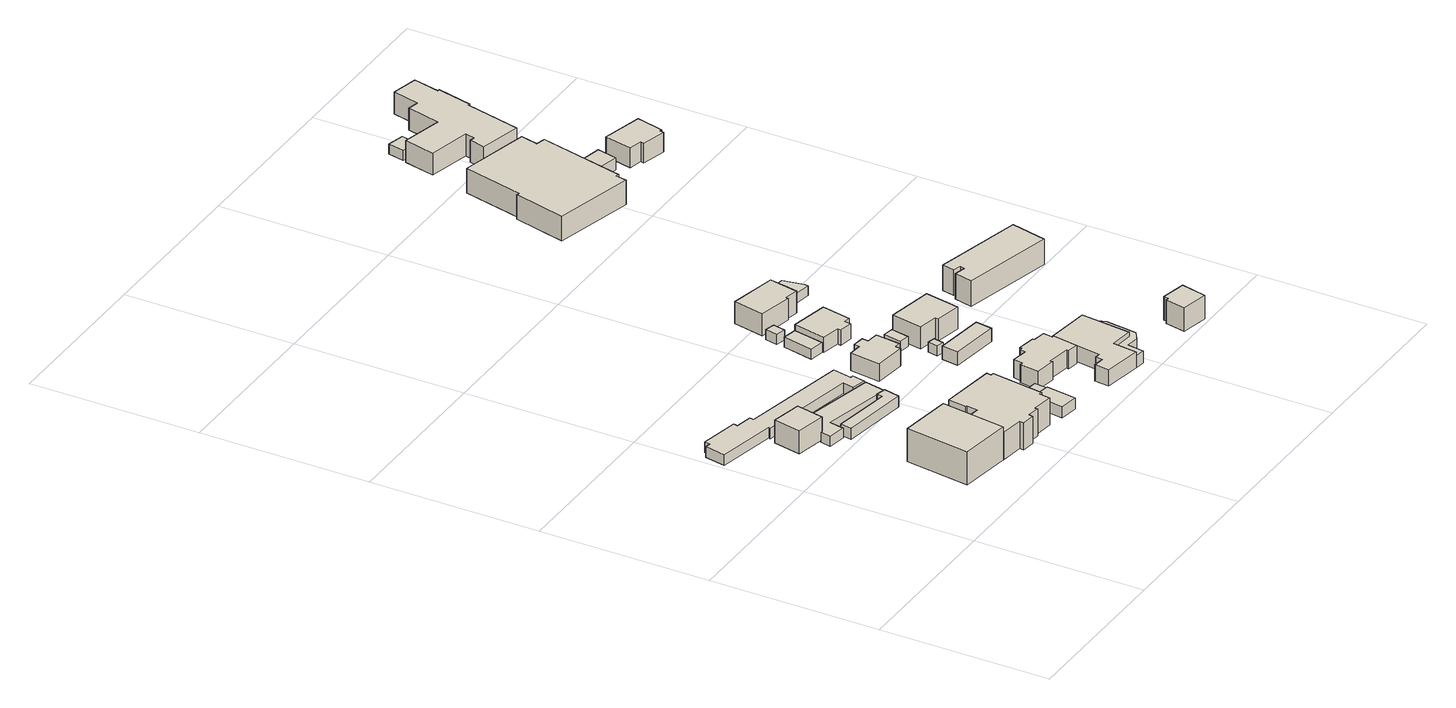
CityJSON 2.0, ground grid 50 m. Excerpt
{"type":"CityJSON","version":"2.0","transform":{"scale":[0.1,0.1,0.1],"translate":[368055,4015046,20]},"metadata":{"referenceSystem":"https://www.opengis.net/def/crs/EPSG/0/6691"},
"CityObjects":{
"building1":{"type":"Building","attributes":{"枝番":1,"利根川水系渡良瀬川洪水浸水想定区域（計画規模）.規模":"L1","利根川水系渡良瀬川洪水浸水想定区域（計画規模）.浸水ランク":"1","利根川水系渡良瀬川洪水浸水想定区域（計画規模）.浸水深":0.46,"利根川水系渡良瀬川洪水浸水想定区域（想定最大規模）.規模":"L2","利根川水系渡良瀬川洪水浸水想定区域（想定最大規模）.浸水ランク":"2","利根川水系渡良瀬川洪水浸水想定区域（想定最大規模）.浸水深":2.6,"利根川水系渡良瀬川洪水浸水想定区域（想定最大規模）.継続時間":9.6,"利根川水系利根川洪水浸水想定区域（想定最大規模）.規模":"L2","利根川水系利根川洪水浸水想定区域（想定最大規模）.浸水ランク":"1","利根川水系利根川洪水浸水想定区域（想定最大規模）.浸水深":0.042,"measuredHeight":13.1,"BuildingDetails.prefecture":"10","BuildingDetails.city":"10207"},"geometry":[{"type":"Solid","lod":"1","boundaries":[[[[0,1,2,3]],[[2,4,5,3]],[[1,6,4,2]],[[0,7,6,1]],[[3,5,7,0]],[[4,6,7,5]]]]}]},
"building2":{"type":"Building","attributes":{"枝番":1,"利根川水系渡良瀬川洪水浸水想定区域（計画規模）.規模":"L1","利根川水系渡良瀬川洪水浸水想定区域（計画規模）.浸水ランク":"1","利根川水系渡良瀬川洪水浸水想定区域（計画規模）.浸水深":0.46,"利根川水系渡良瀬川洪水浸水想定区域（想定最大規模）.規模":"L2","利根川水系渡良瀬川洪水浸水想定区域（想定最大規模）.浸水ランク":"2","利根川水系渡良瀬川洪水浸水想定区域（想定最大規模）.浸水深":2.59,"利根川水系渡良瀬川洪水浸水想定区域（想定最大規模）.継続時間":9.7,"usage":"411","measuredHeight":7.5,"BuildingDetails.prefecture":"10","BuildingDetails.city":"10207","BuildingDetails.surveyYear":2016},"geometry":[{"type":"Solid","lod":"1","boundaries":[[[[8,9,10,11]],[[10,12,13,11]],[[9,14,12,10]],[[8,15,14,9]],[[11,13,15,8]],[[12,14,15,13]]]]}]},
"building3":{"type":"Building","attributes":{"枝番":1,"利根川水系渡良瀬川洪水浸水想定区域（計画規模）.規模":"L1","利根川水系渡良瀬川洪水浸水想定区域（計画規模）.浸水ランク":"2","利根川水系渡良瀬川洪水浸水想定区域（計画規模）.浸水深":0.56,"利根川水系渡良瀬川洪水浸水想定区域（想定最大規模）.規模":"L2","利根川水系渡良瀬川洪水浸水想定区域（想定最大規模）.浸水ランク":"2","利根川水系渡良瀬川洪水浸水想定区域（想定最大規模）.浸水深":2.71,"利根川水系渡良瀬川洪水浸水想定区域（想定最大規模）.継続時間":9.4,"利根川水系利根川洪水浸水想定区域（想定最大規模）.規模":"L2","利根川水系利根川洪水浸水想定区域（想定最大規模）.浸水ランク":"1","利根川水系利根川洪水浸水想定区域（想定最大規模）.浸水深":0.042,"usage":"411","measuredHeight":5.1,"BuildingDetails.prefecture":"10","BuildingDetails.city":"10207","BuildingDetails.surveyYear":2016},"geometry":[{"type":"Solid","lod":"1","boundaries":[[[[16,17,18,19,20,21,22,23,24,25,26,27,28,29,30,31]],[[30,32,33,31]],[[29,34,32,30]],[[28,35,34,29]],[[27,36,35,28]],[[26,37,36,27]],[[25,38,37,26]],[[24,39,38,25]],[[23,40,39,24]],[[22,41,40,23]],[[21,42,41,22]],[[20,43,42,21]],[[19,44,43,20]],[[18,45,44,19]],[[17,46,45,18]],[[16,47,46,17]],[[31,33,47,16]],[[32,34,35,36,37,38,39,40,41,42,43,44,45,46,47,33]]]]}]},
"building4":{"type":"Building","attributes":{"枝番":1,"利根川水系渡良瀬川洪水浸水想定区域（計画規模）.規模":"L1","利根川水系渡良瀬川洪水浸水想定区域（計画規模）.浸水ランク":"2","利根川水系渡良瀬川洪水浸水想定区域（計画規模）.浸水深":0.66,"利根川水系渡良瀬川洪水浸水想定区域（計画規模）.継続時間":1.7,"利根川水系渡良瀬川洪水浸水想定区域（想定最大規模）.規模":"L2","利根川水系渡良瀬川洪水浸水想定区域（想定最大規模）.浸水ランク":"2","利根川水系渡良瀬川洪水浸水想定区域（想定最大規模）.浸水深":2.79,"利根川水系渡良瀬川洪水浸水想定区域（想定最大規模）.継続時間":11,"利根川水系利根川洪水浸水想定区域（想定最大規模）.規模":"L2","利根川水系利根川洪水浸水想定区域（想定最大規模）.浸水ランク":"1","利根川水系利根川洪水浸水想定区域（想定最大規模）.浸水深":0.341,"usage":"411","measuredHeight":8.1,"BuildingDetails.prefecture":"10","BuildingDetails.city":"10207","BuildingDetails.surveyYear":2016},"geometry":[{"type":"Solid","lod":"1","boundaries":[[[[48,49,50,51,52,53]],[[52,54,55,53]],[[51,56,54,52]],[[50,57,56,51]],[[49,58,57,50]],[[48,59,58,49]],[[53,55,59,48]],[[54,56,57,58,59,55]]]]}]},
"building5":{"type":"Building","attributes":{"枝番":1,"利根川水系渡良瀬川洪水浸水想定区域（計画規模）.規模":"L1","利根川水系渡良瀬川洪水浸水想定区域（計画規模）.浸水ランク":"1","利根川水系渡良瀬川洪水浸水想定区域（計画規模）.浸水深":0.46,"利根川水系渡良瀬川洪水浸水想定区域（想定最大規模）.規模":"L2","利根川水系渡良瀬川洪水浸水想定区域（想定最大規模）.浸水ランク":"2","利根川水系渡良瀬川洪水浸水想定区域（想定最大規模）.浸水深":2.59,"利根川水系渡良瀬川洪水浸水想定区域（想定最大規模）.継続時間":9.4,"利根川水系利根川洪水浸水想定区域（想定最大規模）.規模":"L2","利根川水系利根川洪水浸水想定区域（想定最大規模）.浸水ランク":"1","利根川水系利根川洪水浸水想定区域（想定最大規模）.浸水深":0.241,"measuredHeight":4.1,"BuildingDetails.prefecture":"10","BuildingDetails.city":"10207"},"geometry":[{"type":"Solid","lod":"1","boundaries":[[[[60,61,52,51,62,63,64,65,66]],[[65,67,68,66]],[[64,69,67,65]],[[63,70,69,64]],[[62,71,70,63]],[[51,72,71,62]],[[52,73,72,51]],[[61,74,73,52]],[[60,75,74,61]],[[66,68,75,60]],[[67,69,70,71,72,73,74,75,68]]]]}]},
"building6":{"type":"Building","attributes":{"枝番":1,"利根川水系渡良瀬川洪水浸水想定区域（計画規模）.規模":"L1","利根川水系渡良瀬川洪水浸水想定区域（計画規模）.浸水ランク":"1","利根川水系渡良瀬川洪水浸水想定区域（計画規模）.浸水深":0.36,"利根川水系渡良瀬川洪水浸水想定区域（想定最大規模）.規模":"L2","利根川水系渡良瀬川洪水浸水想定区域（想定最大規模）.浸水ランク":"2","利根川水系渡良瀬川洪水浸水想定区域（想定最大規模）.浸水深":2.5,"利根川水系渡良瀬川洪水浸水想定区域（想定最大規模）.継続時間":9.1,"利根川水系利根川洪水浸水想定区域（想定最大規模）.規模":"L2","利根川水系利根川洪水浸水想定区域（想定最大規模）.浸水ランク":"1","利根川水系利根川洪水浸水想定区域（想定最大規模）.浸水深":0.141,"usage":"422","measuredHeight":8.7,"BuildingDetails.prefecture":"10","BuildingDetails.city":"10207","BuildingDetails.surveyYear":2016},"geometry":[{"type":"Solid","lod":"1","boundaries":[[[[76,77,78,79,80,81,82,83,84,85,86,87,88,89,90,91,92,93]],[[92,94,95,93]],[[91,96,94,92]],[[90,97,96,91]],[[89,98,97,90]],[[88,99,98,89]],[[87,100,99,88]],[[86,101,100,87]],[[85,102,101,86]],[[84,103,102,85]],[[83,104,103,84]],[[82,105,104,83]],[[81,106,105,82]],[[80,107,106,81]],[[79,108,107,80]],[[78,109,108,79]],[[77,110,109,78]],[[76,111,110,77]],[[93,95,111,76]],[[94,96,97,98,99,100,101,102,103,104,105,106,107,108,109,110,111,95]]]]}]},
"building7":{"type":"Building","attributes":{"枝番":1,"利根川水系渡良瀬川洪水浸水想定区域（計画規模）.規模":"L1","利根川水系渡良瀬川洪水浸水想定区域（計画規模）.浸水ランク":"1","利根川水系渡良瀬川洪水浸水想定区域（計画規模）.浸水深":0.25,"利根川水系渡良瀬川洪水浸水想定区域（想定最大規模）.規模":"L2","利根川水系渡良瀬川洪水浸水想定区域（想定最大規模）.浸水ランク":"2","利根川水系渡良瀬川洪水浸水想定区域（想定最大規模）.浸水深":2.35,"利根川水系渡良瀬川洪水浸水想定区域（想定最大規模）.継続時間":9.1,"利根川水系利根川洪水浸水想定区域（想定最大規模）.規模":"L2","利根川水系利根川洪水浸水想定区域（想定最大規模）.浸水ランク":"1","利根川水系利根川洪水浸水想定区域（想定最大規模）.浸水深":0.041,"usage":"422","measuredHeight":3.6,"BuildingDetails.prefecture":"10","BuildingDetails.city":"10207","BuildingDetails.surveyYear":2016},"geometry":[{"type":"Solid","lod":"1","boundaries":[[[[112,113,114,115]],[[114,116,117,115]],[[113,118,116,114]],[[112,119,118,113]],[[115,117,119,112]],[[116,118,119,117]]]]}]},
"building8":{"type":"Building","attributes":{"枝番":1,"利根川水系渡良瀬川洪水浸水想定区域（計画規模）.規模":"L1","利根川水系渡良瀬川洪水浸水想定区域（計画規模）.浸水ランク":"1","利根川水系渡良瀬川洪水浸水想定区域（計画規模）.浸水深":0.45,"利根川水系渡良瀬川洪水浸水想定区域（想定最大規模）.規模":"L2","利根川水系渡良瀬川洪水浸水想定区域（想定最大規模）.浸水ランク":"2","利根川水系渡良瀬川洪水浸水想定区域（想定最大規模）.浸水深":2.56,"利根川水系渡良瀬川洪水浸水想定区域（想定最大規模）.継続時間":9.1,"利根川水系利根川洪水浸水想定区域（想定最大規模）.規模":"L2","利根川水系利根川洪水浸水想定区域（想定最大規模）.浸水ランク":"1","利根川水系利根川洪水浸水想定区域（想定最大規模）.浸水深":0.041,"BuildingDetails.prefecture":"10","BuildingDetails.city":"10207"},"geometry":[{"type":"Solid","lod":"1","boundaries":[[[[120,121,122,123]],[[122,124,125,123]],[[121,126,124,122]],[[120,127,126,121]],[[123,125,127,120]],[[124,126,127,125]]]]}]},
"building9":{"type":"Building","attributes":{"枝番":1,"利根川水系渡良瀬川洪水浸水想定区域（計画規模）.規模":"L1","利根川水系渡良瀬川洪水浸水想定区域（計画規模）.浸水ランク":"2","利根川水系渡良瀬川洪水浸水想定区域（計画規模）.浸水深":0.66,"利根川水系渡良瀬川洪水浸水想定区域（計画規模）.継続時間":0.4,"利根川水系渡良瀬川洪水浸水想定区域（想定最大規模）.規模":"L2","利根川水系渡良瀬川洪水浸水想定区域（想定最大規模）.浸水ランク":"2","利根川水系渡良瀬川洪水浸水想定区域（想定最大規模）.浸水深":2.71,"利根川水系渡良瀬川洪水浸水想定区域（想定最大規模）.継続時間":10.1,"利根川水系利根川洪水浸水想定区域（想定最大規模）.規模":"L2","利根川水系利根川洪水浸水想定区域（想定最大規模）.浸水ランク":"1","利根川水系利根川洪水浸水想定区域（想定最大規模）.浸水深":0.04,"usage":"411","measuredHeight":7.7,"BuildingDetails.prefecture":"10","BuildingDetails.city":"10207","BuildingDetails.surveyYear":2016},"geometry":[{"type":"Solid","lod":"1","boundaries":[[[[128,129,130,131,132,133,134,135,136,137]],[[136,138,139,137]],[[135,140,138,136]],[[134,141,140,135]],[[133,142,141,134]],[[132,143,142,133]],[[131,144,143,132]],[[130,145,144,131]],[[129,146,145,130]],[[128,147,146,129]],[[137,139,147,128]],[[138,140,141,142,143,144,145,146,147,139]]]]}]},
"building10":{"type":"Building","attributes":{"枝番":1,"利根川水系渡良瀬川洪水浸水想定区域（計画規模）.規模":"L1","利根川水系渡良瀬川洪水浸水想定区域（計画規模）.浸水ランク":"2","利根川水系渡良瀬川洪水浸水想定区域（計画規模）.浸水深":0.67,"利根川水系渡良瀬川洪水浸水想定区域（計画規模）.継続時間":2.3,"利根川水系渡良瀬川洪水浸水想定区域（想定最大規模）.規模":"L2","利根川水系渡良瀬川洪水浸水想定区域（想定最大規模）.浸水ランク":"2","利根川水系渡良瀬川洪水浸水想定区域（想定最大規模）.浸水深":2.8,"利根川水系渡良瀬川洪水浸水想定区域（想定最大規模）.継続時間":11.6,"利根川水系矢場川洪水浸水想定区域（想定最大規模）.規模":"L2","利根川水系矢場川洪水浸水想定区域（想定最大規模）.浸水ランク":"1","利根川水系矢場川洪水浸水想定区域（想定最大規模）.浸水深":0.09,"利根川水系利根川洪水浸水想定区域（想定最大規模）.規模":"L2","利根川水系利根川洪水浸水想定区域（想定最大規模）.浸水ランク":"1","利根川水系利根川洪水浸水想定区域（想定最大規模）.浸水深":0.341,"measuredHeight":3.5,"BuildingDetails.prefecture":"10","BuildingDetails.city":"10207"},"geometry":[{"type":"Solid","lod":"1","boundaries":[[[[148,149,150,151]],[[150,152,153,151]],[[149,154,152,150]],[[148,155,154,149]],[[151,153,155,148]],[[152,154,155,153]]]]}]},
"building11":{"type":"Building","attributes":{"枝番":1,"利根川水系渡良瀬川洪水浸水想定区域（計画規模）.規模":"L1","利根川水系渡良瀬川洪水浸水想定区域（計画規模）.浸水ランク":"1","利根川水系渡良瀬川洪水浸水想定区域（計画規模）.浸水深":0.45,"利根川水系渡良瀬川洪水浸水想定区域（想定最大規模）.規模":"L2","利根川水系渡良瀬川洪水浸水想定区域（想定最大規模）.浸水ランク":"2","利根川水系渡良瀬川洪水浸水想定区域（想定最大規模）.浸水深":2.5,"利根川水系渡良瀬川洪水浸水想定区域（想定最大規模）.継続時間":9.7,"利根川水系利根川洪水浸水想定区域（想定最大規模）.規模":"L2","利根川水系利根川洪水浸水想定区域（想定最大規模）.浸水ランク":"1","利根川水系利根川洪水浸水想定区域（想定最大規模）.浸水深":0.14,"usage":"411","measuredHeight":6.7,"BuildingDetails.prefecture":"10","BuildingDetails.city":"10207","BuildingDetails.surveyYear":2016},"geometry":[{"type":"Solid","lod":"1","boundaries":[[[[156,157,158,159,160,161,162,163,164,165,166,167,168,169,170,171,172,173]],[[172,174,175,173]],[[171,176,174,172]],[[170,177,176,171]],[[169,178,177,170]],[[168,179,178,169]],[[167,180,179,168]],[[166,181,180,167]],[[165,182,181,166]],[[164,183,182,165]],[[163,184,183,164]],[[162,185,184,163]],[[161,186,185,162]],[[160,187,186,161]],[[159,188,187,160]],[[158,189,188,159]],[[157,190,189,158]],[[156,191,190,157]],[[173,175,191,156]],[[174,176,177,178,179,180,181,182,183,184,185,186,187,188,189,190,191,175]]]]}]},
"building12":{"type":"Building","attributes":{"枝番":1,"利根川水系渡良瀬川洪水浸水想定区域（計画規模）.規模":"L1","利根川水系渡良瀬川洪水浸水想定区域（計画規模）.浸水ランク":"2","利根川水系渡良瀬川洪水浸水想定区域（計画規模）.浸水深":1.07,"利根川水系渡良瀬川洪水浸水想定区域（計画規模）.継続時間":2.3,"利根川水系渡良瀬川洪水浸水想定区域（想定最大規模）.規模":"L2","利根川水系渡良瀬川洪水浸水想定区域（想定最大規模）.浸水ランク":"3","利根川水系渡良瀬川洪水浸水想定区域（想定最大規模）.浸水深":3.21,"利根川水系渡良瀬川洪水浸水想定区域（想定最大規模）.継続時間":11.6,"利根川水系矢場川洪水浸水想定区域（想定最大規模）.規模":"L2","利根川水系矢場川洪水浸水想定区域（想定最大規模）.浸水ランク":"1","利根川水系矢場川洪水浸水想定区域（想定最大規模）.浸水深":0.39,"利根川水系多々良川洪水浸水想定区域（想定最大規模）.規模":"L2","利根川水系多々良川洪水浸水想定区域（想定最大規模）.浸水ランク":"1","利根川水系多々良川洪水浸水想定区域（想定最大規模）.浸水深":0.23,"利根川水系利根川洪水浸水想定区域（想定最大規模）.規模":"L2","利根川水系利根川洪水浸水想定区域（想定最大規模）.浸水ランク":"2","利根川水系利根川洪水浸水想定区域（想定最大規模）.浸水深":0.541,"BuildingDetails.prefecture":"10","BuildingDetails.city":"10207"},"geometry":[{"type":"Solid","lod":"1","boundaries":[[[[192,193,194,195]],[[194,196,197,195]],[[193,198,196,194]],[[192,199,198,193]],[[195,197,199,192]],[[196,198,199,197]]]]}]},
"building13":{"type":"Building","attributes":{"枝番":1,"利根川水系渡良瀬川洪水浸水想定区域（計画規模）.規模":"L1","利根川水系渡良瀬川洪水浸水想定区域（計画規模）.浸水ランク":"1","利根川水系渡良瀬川洪水浸水想定区域（計画規模）.浸水深":0.46,"利根川水系渡良瀬川洪水浸水想定区域（計画規模）.継続時間":1.6,"利根川水系渡良瀬川洪水浸水想定区域（想定最大規模）.規模":"L2","利根川水系渡良瀬川洪水浸水想定区域（想定最大規模）.浸水ランク":"2","利根川水系渡良瀬川洪水浸水想定区域（想定最大規模）.浸水深":2.54,"利根川水系渡良瀬川洪水浸水想定区域（想定最大規模）.継続時間":10.9,"usage":"411","BuildingDetails.prefecture":"10","BuildingDetails.city":"10207","BuildingDetails.surveyYear":2016},"geometry":[{"type":"Solid","lod":"1","boundaries":[[[[200,201,202,203]],[[202,204,205,203]],[[201,206,204,202]],[[200,207,206,201]],[[203,205,207,200]],[[204,206,207,205]]]]}]},
"building14":{"type":"Building","attributes":{"枝番":1,"利根川水系渡良瀬川洪水浸水想定区域（計画規模）.規模":"L1","利根川水系渡良瀬川洪水浸水想定区域（計画規模）.浸水ランク":"2","利根川水系渡良瀬川洪水浸水想定区域（計画規模）.浸水深":0.56,"利根川水系渡良瀬川洪水浸水想定区域（計画規模）.継続時間":2.3,"利根川水系渡良瀬川洪水浸水想定区域（想定最大規模）.規模":"L2","利根川水系渡良瀬川洪水浸水想定区域（想定最大規模）.浸水ランク":"2","利根川水系渡良瀬川洪水浸水想定区域（想定最大規模）.浸水深":2.69,"利根川水系渡良瀬川洪水浸水想定区域（想定最大規模）.継続時間":11.6,"利根川水系利根川洪水浸水想定区域（想定最大規模）.規模":"L2","利根川水系利根川洪水浸水想定区域（想定最大規模）.浸水ランク":"1","利根川水系利根川洪水浸水想定区域（想定最大規模）.浸水深":0.041,"usage":"411","measuredHeight":5.7,"BuildingDetails.prefecture":"10","BuildingDetails.city":"10207","BuildingDetails.surveyYear":2016},"geometry":[{"type":"Solid","lod":"1","boundaries":[[[[208,209,210,211,212,213,214,215]],[[214,216,217,215]],[[213,218,216,214]],[[212,219,218,213]],[[211,220,219,212]],[[210,221,220,211]],[[209,222,221,210]],[[208,223,222,209]],[[215,217,223,208]],[[216,218,219,220,221,222,223,217]]]]}]},
"building15":{"type":"Building","attributes":{"枝番":1,"利根川水系渡良瀬川洪水浸水想定区域（計画規模）.規模":"L1","利根川水系渡良瀬川洪水浸水想定区域（計画規模）.浸水ランク":"2","利根川水系渡良瀬川洪水浸水想定区域（計画規模）.浸水深":0.66,"利根川水系渡良瀬川洪水浸水想定区域（計画規模）.継続時間":0.4,"利根川水系渡良瀬川洪水浸水想定区域（想定最大規模）.規模":"L2","利根川水系渡良瀬川洪水浸水想定区域（想定最大規模）.浸水ランク":"2","利根川水系渡良瀬川洪水浸水想定区域（想定最大規模）.浸水深":2.7,"利根川水系渡良瀬川洪水浸水想定区域（想定最大規模）.継続時間":10.1,"利根川水系利根川洪水浸水想定区域（想定最大規模）.規模":"L2","利根川水系利根川洪水浸水想定区域（想定最大規模）.浸水ランク":"1","利根川水系利根川洪水浸水想定区域（想定最大規模）.浸水深":0.14,"usage":"411","measuredHeight":9.1,"BuildingDetails.prefecture":"10","BuildingDetails.city":"10207","BuildingDetails.surveyYear":2016},"geometry":[{"type":"Solid","lod":"1","boundaries":[[[[224,225,226,227]],[[226,228,229,227]],[[225,230,228,226]],[[224,231,230,225]],[[227,229,231,224]],[[228,230,231,229]]]]}]},
"building16":{"type":"Building","attributes":{"枝番":1,"利根川水系渡良瀬川洪水浸水想定区域（計画規模）.規模":"L1","利根川水系渡良瀬川洪水浸水想定区域（計画規模）.浸水ランク":"1","利根川水系渡良瀬川洪水浸水想定区域（計画規模）.浸水深":0.26,"利根川水系渡良瀬川洪水浸水想定区域（計画規模）.継続時間":1.7,"利根川水系渡良瀬川洪水浸水想定区域（想定最大規模）.規模":"L2","利根川水系渡良瀬川洪水浸水想定区域（想定最大規模）.浸水ランク":"2","利根川水系渡良瀬川洪水浸水想定区域（想定最大規模）.浸水深":2.33,"利根川水系渡良瀬川洪水浸水想定区域（想定最大規模）.継続時間":10.7,"利根川水系利根川洪水浸水想定区域（想定最大規模）.規模":"L2","利根川水系利根川洪水浸水想定区域（想定最大規模）.浸水ランク":"1","利根川水系利根川洪水浸水想定区域（想定最大規模）.浸水深":0.041,"usage":"411","measuredHeight":4.9,"BuildingDetails.prefecture":"10","BuildingDetails.city":"10207","BuildingDetails.surveyYear":2016},"geometry":[{"type":"Solid","lod":"1","boundaries":[[[[232,233,234,235]],[[234,236,237,235]],[[233,238,236,234]],[[232,239,238,233]],[[235,237,239,232]],[[236,238,239,237]]]]}]},
"building17":{"type":"Building","attributes":{"枝番":1,"利根川水系渡良瀬川洪水浸水想定区域（計画規模）.規模":"L1","利根川水系渡良瀬川洪水浸水想定区域（計画規模）.浸水ランク":"1","利根川水系渡良瀬川洪水浸水想定区域（計画規模）.浸水深":0.43,"利根川水系渡良瀬川洪水浸水想定区域（想定最大規模）.規模":"L2","利根川水系渡良瀬川洪水浸水想定区域（想定最大規模）.浸水ランク":"2","利根川水系渡良瀬川洪水浸水想定区域（想定最大規模）.浸水深":2.39,"利根川水系渡良瀬川洪水浸水想定区域（想定最大規模）.継続時間":9.7,"利根川水系利根川洪水浸水想定区域（想定最大規模）.規模":"L2","利根川水系利根川洪水浸水想定区域（想定最大規模）.浸水ランク":"1","利根川水系利根川洪水浸水想定区域（想定最大規模）.浸水深":0.14,"usage":"411","measuredHeight":6.1,"BuildingDetails.prefecture":"10","BuildingDetails.city":"10207","BuildingDetails.surveyYear":2016},"geometry":[{"type":"Solid","lod":"1","boundaries":[[[[240,241,242,243,244,245,246,247,248,249]],[[248,250,251,249]],[[247,252,250,248]],[[246,253,252,247]],[[245,254,253,246]],[[244,255,254,245]],[[243,256,255,244]],[[242,257,256,243]],[[241,258,257,242]],[[240,259,258,241]],[[249,251,259,240]],[[250,252,253,254,255,256,257,258,259,251]]]]}]},
"building18":{"type":"Building","attributes":{"枝番":1,"利根川水系渡良瀬川洪水浸水想定区域（計画規模）.規模":"L1","利根川水系渡良瀬川洪水浸水想定区域（計画規模）.浸水ランク":"2","利根川水系渡良瀬川洪水浸水想定区域（計画規模）.浸水深":0.67,"利根川水系渡良瀬川洪水浸水想定区域（計画規模）.継続時間":2.3,"利根川水系渡良瀬川洪水浸水想定区域（想定最大規模）.規模":"L2","利根川水系渡良瀬川洪水浸水想定区域（想定最大規模）.浸水ランク":"2","利根川水系渡良瀬川洪水浸水想定区域（想定最大規模）.浸水深":2.84,"利根川水系渡良瀬川洪水浸水想定区域（想定最大規模）.継続時間":11.6,"利根川水系矢場川洪水浸水想定区域（想定最大規模）.規模":"L2","利根川水系矢場川洪水浸水想定区域（想定最大規模）.浸水ランク":"1","利根川水系矢場川洪水浸水想定区域（想定最大規模）.浸水深":0.08,"利根川水系矢場川洪水浸水想定区域（想定最大規模）.継続時間":8.8,"利根川水系多々良川洪水浸水想定区域（計画規模）.規模":"L1","利根川水系多々良川洪水浸水想定区域（計画規模）.浸水ランク":"1","利根川水系多々良川洪水浸水想定区域（計画規模）.浸水深":0.33,"利根川水系多々良川洪水浸水想定区域（想定最大規模）.規模":"L2","利根川水系多々良川洪水浸水想定区域（想定最大規模）.浸水ランク":"2","利根川水系多々良川洪水浸水想定区域（想定最大規模）.浸水深":0.73,"利根川水系多々良川洪水浸水想定区域（想定最大規模）.継続時間":0.4,"利根川水系利根川洪水浸水想定区域（想定最大規模）.規模":"L2","利根川水系利根川洪水浸水想定区域（想定最大規模）.浸水ランク":"1","利根川水系利根川洪水浸水想定区域（想定最大規模）.浸水深":0.041,"usage":"411","measuredHeight":7.8,"BuildingDetails.prefecture":"10","BuildingDetails.city":"10207","BuildingDetails.surveyYear":2016},"geometry":[{"type":"Solid","lod":"1","boundaries":[[[[260,261,262,263,264,265,266]],[[265,267,268,266]],[[264,269,267,265]],[[263,270,269,264]],[[262,271,270,263]],[[261,272,271,262]],[[260,273,272,261]],[[266,268,273,260]],[[267,269,270,271,272,273,268]]]]}]},
"building19":{"type":"Building","attributes":{"枝番":1,"利根川水系渡良瀬川洪水浸水想定区域（計画規模）.規模":"L1","利根川水系渡良瀬川洪水浸水想定区域（計画規模）.浸水ランク":"1","利根川水系渡良瀬川洪水浸水想定区域（計画規模）.浸水深":0.16,"利根川水系渡良瀬川洪水浸水想定区域（想定最大規模）.規模":"L2","利根川水系渡良瀬川洪水浸水想定区域（想定最大規模）.浸水ランク":"2","利根川水系渡良瀬川洪水浸水想定区域（想定最大規模）.浸水深":2.19,"利根川水系渡良瀬川洪水浸水想定区域（想定最大規模）.継続時間":7.9,"利根川水系利根川洪水浸水想定区域（想定最大規模）.規模":"L2","利根川水系利根川洪水浸水想定区域（想定最大規模）.浸水ランク":"1","利根川水系利根川洪水浸水想定区域（想定最大規模）.浸水深":0.14,"usage":"411","measuredHeight":7.8,"BuildingDetails.prefecture":"10","BuildingDetails.city":"10207","BuildingDetails.surveyYear":2016},"geometry":[{"type":"Solid","lod":"1","boundaries":[[[[274,275,276,277,278,279]],[[278,280,281,279]],[[277,282,280,278]],[[276,283,282,277]],[[275,284,283,276]],[[274,285,284,275]],[[279,281,285,274]],[[280,282,283,284,285,281]]]]}]},
"building20":{"type":"Building","attributes":{"枝番":1,"利根川水系渡良瀬川洪水浸水想定区域（計画規模）.規模":"L1","利根川水系渡良瀬川洪水浸水想定区域（計画規模）.浸水ランク":"2","利根川水系渡良瀬川洪水浸水想定区域（計画規模）.浸水深":0.53,"利根川水系渡良瀬川洪水浸水想定区域（想定最大規模）.規模":"L2","利根川水系渡良瀬川洪水浸水想定区域（想定最大規模）.浸水ランク":"2","利根川水系渡良瀬川洪水浸水想定区域（想定最大規模）.浸水深":2.48,"利根川水系渡良瀬川洪水浸水想定区域（想定最大規模）.継続時間":8.3,"利根川水系利根川洪水浸水想定区域（想定最大規模）.規模":"L2","利根川水系利根川洪水浸水想定区域（想定最大規模）.浸水ランク":"1","利根川水系利根川洪水浸水想定区域（想定最大規模）.浸水深":0.14,"measuredHeight":4.7,"BuildingDetails.prefecture":"10","BuildingDetails.city":"10207"},"geometry":[{"type":"Solid","lod":"1","boundaries":[[[[249,248,247,246,286,287,288,289,290]],[[289,291,292,290]],[[288,293,291,289]],[[287,294,293,288]],[[286,295,294,287]],[[246,296,295,286]],[[247,297,296,246]],[[248,298,297,247]],[[249,299,298,248]],[[290,292,299,249]],[[291,293,294,295,296,297,298,299,292]]]]}]},
"building21":{"type":"Building","attributes":{"枝番":1,"利根川水系渡良瀬川洪水浸水想定区域（計画規模）.規模":"L1","利根川水系渡良瀬川洪水浸水想定区域（計画規模）.浸水ランク":"2","利根川水系渡良瀬川洪水浸水想定区域（計画規模）.浸水深":1.16,"利根川水系渡良瀬川洪水浸水想定区域（想定最大規模）.規模":"L2","利根川水系渡良瀬川洪水浸水想定区域（想定最大規模）.浸水ランク":"3","利根川水系渡良瀬川洪水浸水想定区域（想定最大規模）.浸水深":3.39,"利根川水系渡良瀬川洪水浸水想定区域（想定最大規模）.継続時間":8.9,"利根川水系矢場川洪水浸水想定区域（想定最大規模）.規模":"L2","利根川水系矢場川洪水浸水想定区域（想定最大規模）.浸水ランク":"1","利根川水系矢場川洪水浸水想定区域（想定最大規模）.浸水深":0.48,"利根川水系多々良川洪水浸水想定区域（想定最大規模）.規模":"L2","利根川水系多々良川洪水浸水想定区域（想定最大規模）.浸水ランク":"1","利根川水系多々良川洪水浸水想定区域（想定最大規模）.浸水深":0.33,"利根川水系利根川洪水浸水想定区域（想定最大規模）.規模":"L2","利根川水系利根川洪水浸水想定区域（想定最大規模）.浸水ランク":"2","利根川水系利根川洪水浸水想定区域（想定最大規模）.浸水深":0.741,"measuredHeight":3.5,"BuildingDetails.prefecture":"10","BuildingDetails.city":"10207"},"geometry":[{"type":"Solid","lod":"1","boundaries":[[[[300,301,302,303,304,305]],[[304,306,307,305]],[[303,308,306,304]],[[302,309,308,303]],[[301,310,309,302]],[[300,311,310,301]],[[305,307,311,300]],[[306,308,309,310,311,307]]]]}]},
"building22":{"type":"Building","attributes":{"枝番":1,"利根川水系渡良瀬川洪水浸水想定区域（計画規模）.規模":"L1","利根川水系渡良瀬川洪水浸水想定区域（計画規模）.浸水ランク":"1","利根川水系渡良瀬川洪水浸水想定区域（計画規模）.浸水深":0.32,"利根川水系渡良瀬川洪水浸水想定区域（計画規模）.継続時間":1.6,"利根川水系渡良瀬川洪水浸水想定区域（想定最大規模）.規模":"L2","利根川水系渡良瀬川洪水浸水想定区域（想定最大規模）.浸水ランク":"2","利根川水系渡良瀬川洪水浸水想定区域（想定最大規模）.浸水深":2.18,"利根川水系渡良瀬川洪水浸水想定区域（想定最大規模）.継続時間":10.3,"利根川水系利根川洪水浸水想定区域（想定最大規模）.規模":"L2","利根川水系利根川洪水浸水想定区域（想定最大規模）.浸水ランク":"1","利根川水系利根川洪水浸水想定区域（想定最大規模）.浸水深":0.04,"usage":"411","measuredHeight":10.7,"BuildingDetails.prefecture":"10","BuildingDetails.city":"10207","BuildingDetails.surveyYear":2016},"geometry":[{"type":"Solid","lod":"1","boundaries":[[[[312,313,314,315,316,317]],[[316,318,319,317]],[[315,320,318,316]],[[314,321,320,315]],[[313,322,321,314]],[[312,323,322,313]],[[317,319,323,312]],[[318,320,321,322,323,319]]]]}]},
"building23":{"type":"Building","attributes":{"枝番":1,"利根川水系渡良瀬川洪水浸水想定区域（計画規模）.規模":"L1","利根川水系渡良瀬川洪水浸水想定区域（計画規模）.浸水ランク":"1","利根川水系渡良瀬川洪水浸水想定区域（計画規模）.浸水深":0.15,"利根川水系渡良瀬川洪水浸水想定区域（計画規模）.継続時間":2.1,"利根川水系渡良瀬川洪水浸水想定区域（想定最大規模）.規模":"L2","利根川水系渡良瀬川洪水浸水想定区域（想定最大規模）.浸水ランク":"2","利根川水系渡良瀬川洪水浸水想定区域（想定最大規模）.浸水深":2.14,"利根川水系渡良瀬川洪水浸水想定区域（想定最大規模）.継続時間":6,"利根川水系利根川洪水浸水想定区域（想定最大規模）.規模":"L2","利根川水系利根川洪水浸水想定区域（想定最大規模）.浸水ランク":"1","利根川水系利根川洪水浸水想定区域（想定最大規模）.浸水深":0.04,"usage":"441","measuredHeight":8.1,"BuildingDetails.prefecture":"10","BuildingDetails.city":"10207","BuildingDetails.surveyYear":2016},"geometry":[{"type":"Solid","lod":"1","boundaries":[[[[324,325,326,327,328,329,330,331]],[[330,332,333,331]],[[329,334,332,330]],[[328,335,334,329]],[[327,336,335,328]],[[326,337,336,327]],[[325,338,337,326]],[[324,339,338,325]],[[331,333,339,324]],[[332,334,335,336,337,338,339,333]]]]}]},
"building24":{"type":"Building","attributes":{"枝番":1,"利根川水系渡良瀬川洪水浸水想定区域（計画規模）.規模":"L1","利根川水系渡良瀬川洪水浸水想定区域（計画規模）.浸水ランク":"2","利根川水系渡良瀬川洪水浸水想定区域（計画規模）.浸水深":1.47,"利根川水系渡良瀬川洪水浸水想定区域（計画規模）.継続時間":6.2,"利根川水系渡良瀬川洪水浸水想定区域（想定最大規模）.規模":"L2","利根川水系渡良瀬川洪水浸水想定区域（想定最大規模）.浸水ランク":"3","利根川水系渡良瀬川洪水浸水想定区域（想定最大規模）.浸水深":3.64,"利根川水系渡良瀬川洪水浸水想定区域（想定最大規模）.継続時間":19.8,"利根川水系矢場川洪水浸水想定区域（計画規模）.規模":"L1","利根川水系矢場川洪水浸水想定区域（計画規模）.浸水ランク":"1","利根川水系矢場川洪水浸水想定区域（計画規模）.浸水深":0.09,"利根川水系矢場川洪水浸水想定区域（想定最大規模）.規模":"L2","利根川水系矢場川洪水浸水想定区域（想定最大規模）.浸水ランク":"2","利根川水系矢場川洪水浸水想定区域（想定最大規模）.浸水深":0.78,"利根川水系矢場川洪水浸水想定区域（想定最大規模）.継続時間":9.3,"利根川水系多々良川洪水浸水想定区域（計画規模）.規模":"L1","利根川水系多々良川洪水浸水想定区域（計画規模）.浸水ランク":"1","利根川水系多々良川洪水浸水想定区域（計画規模）.浸水深":0.23,"利根川水系多々良川洪水浸水想定区域（想定最大規模）.規模":"L2","利根川水系多々良川洪水浸水想定区域（想定最大規模）.浸水ランク":"2","利根川水系多々良川洪水浸水想定区域（想定最大規模）.浸水深":0.63,"利根川水系多々良川洪水浸水想定区域（想定最大規模）.継続時間":1.9,"利根川水系利根川洪水浸水想定区域（想定最大規模）.規模":"L2","利根川水系利根川洪水浸水想定区域（想定最大規模）.浸水ランク":"2","利根川水系利根川洪水浸水想定区域（想定最大規模）.浸水深":1.24,"usage":"441","measuredHeight":9.5,"BuildingDetails.prefecture":"10","BuildingDetails.city":"10207","BuildingDetails.surveyYear":2016},"geometry":[{"type":"Solid","lod":"1","boundaries":[[[[340,341,342,343,344,345,346,347,348,349]],[[348,350,351,349]],[[347,352,350,348]],[[346,353,352,347]],[[345,354,353,346]],[[344,355,354,345]],[[343,356,355,344]],[[342,357,356,343]],[[341,358,357,342]],[[340,359,358,341]],[[349,351,359,340]],[[350,352,353,354,355,356,357,358,359,351]]]]}]},
"building25":{"type":"Building","attributes":{"枝番":1,"利根川水系渡良瀬川洪水浸水想定区域（計画規模）.規模":"L1","利根川水系渡良瀬川洪水浸水想定区域（計画規模）.浸水ランク":"2","利根川水系渡良瀬川洪水浸水想定区域（計画規模）.浸水深":1.37,"利根川水系渡良瀬川洪水浸水想定区域（計画規模）.継続時間":6.8,"利根川水系渡良瀬川洪水浸水想定区域（想定最大規模）.規模":"L2","利根川水系渡良瀬川洪水浸水想定区域（想定最大規模）.浸水ランク":"3","利根川水系渡良瀬川洪水浸水想定区域（想定最大規模）.浸水深":3.54,"利根川水系渡良瀬川洪水浸水想定区域（想定最大規模）.継続時間":21.4,"利根川水系矢場川洪水浸水想定区域（計画規模）.規模":"L1","利根川水系矢場川洪水浸水想定区域（想定最大規模）.規模":"L2","利根川水系矢場川洪水浸水想定区域（想定最大規模）.浸水ランク":"2","利根川水系矢場川洪水浸水想定区域（想定最大規模）.浸水深":0.66,"利根川水系矢場川洪水浸水想定区域（想定最大規模）.継続時間":10.7,"利根川水系多々良川洪水浸水想定区域（計画規模）.規模":"L1","利根川水系多々良川洪水浸水想定区域（計画規模）.浸水ランク":"1","利根川水系多々良川洪水浸水想定区域（計画規模）.浸水深":0.11,"利根川水系多々良川洪水浸水想定区域（想定最大規模）.規模":"L2","利根川水系多々良川洪水浸水想定区域（想定最大規模）.浸水ランク":"2","利根川水系多々良川洪水浸水想定区域（想定最大規模）.浸水深":0.51,"利根川水系多々良川洪水浸水想定区域（想定最大規模）.継続時間":5,"利根川水系利根川洪水浸水想定区域（想定最大規模）.規模":"L2","利根川水系利根川洪水浸水想定区域（想定最大規模）.浸水ランク":"2","利根川水系利根川洪水浸水想定区域（想定最大規模）.浸水深":0.84,"measuredHeight":8.8,"BuildingDetails.prefecture":"10","BuildingDetails.city":"10207"},"geometry":[{"type":"Solid","lod":"1","boundaries":[[[[360,361,362,363]],[[362,364,365,363]],[[361,366,364,362]],[[360,367,366,361]],[[363,365,367,360]],[[364,366,367,365]]]]}]},
"building26":{"type":"Building","attributes":{"枝番":1,"利根川水系渡良瀬川洪水浸水想定区域（計画規模）.規模":"L1","利根川水系渡良瀬川洪水浸水想定区域（計画規模）.浸水ランク":"2","利根川水系渡良瀬川洪水浸水想定区域（計画規模）.浸水深":1.06,"利根川水系渡良瀬川洪水浸水想定区域（計画規模）.継続時間":5.4,"利根川水系渡良瀬川洪水浸水想定区域（想定最大規模）.規模":"L2","利根川水系渡良瀬川洪水浸水想定区域（想定最大規模）.浸水ランク":"3","利根川水系渡良瀬川洪水浸水想定区域（想定最大規模）.浸水深":3.16,"利根川水系渡良瀬川洪水浸水想定区域（想定最大規模）.継続時間":17.3,"利根川水系矢場川洪水浸水想定区域（想定最大規模）.規模":"L2","利根川水系矢場川洪水浸水想定区域（想定最大規模）.浸水ランク":"1","利根川水系矢場川洪水浸水想定区域（想定最大規模）.浸水深":0.36,"利根川水系多々良川洪水浸水想定区域（想定最大規模）.規模":"L2","利根川水系多々良川洪水浸水想定区域（想定最大規模）.浸水ランク":"1","利根川水系多々良川洪水浸水想定区域（想定最大規模）.浸水深":0.22,"利根川水系利根川洪水浸水想定区域（想定最大規模）.規模":"L2","利根川水系利根川洪水浸水想定区域（想定最大規模）.浸水ランク":"2","利根川水系利根川洪水浸水想定区域（想定最大規模）.浸水深":0.54,"usage":"411","measuredHeight":4,"BuildingDetails.prefecture":"10","BuildingDetails.city":"10207","BuildingDetails.surveyYear":2016},"geometry":[{"type":"Solid","lod":"1","boundaries":[[[[368,369,370,371]],[[370,372,373,371]],[[369,374,372,370]],[[368,375,374,369]],[[371,373,375,368]],[[372,374,375,373]]]]}]},
"building27":{"type":"Building","attributes":{"枝番":1,"利根川水系渡良瀬川洪水浸水想定区域（計画規模）.規模":"L1","利根川水系渡良瀬川洪水浸水想定区域（計画規模）.浸水ランク":"2","利根川水系渡良瀬川洪水浸水想定区域（計画規模）.浸水深":1.47,"利根川水系渡良瀬川洪水浸水想定区域（計画規模）.継続時間":6.2,"利根川水系渡良瀬川洪水浸水想定区域（想定最大規模）.規模":"L2","利根川水系渡良瀬川洪水浸水想定区域（想定最大規模）.浸水ランク":"3","利根川水系渡良瀬川洪水浸水想定区域（想定最大規模）.浸水深":3.62,"利根川水系渡良瀬川洪水浸水想定区域（想定最大規模）.継続時間":19.7,"利根川水系矢場川洪水浸水想定区域（計画規模）.規模":"L1","利根川水系矢場川洪水浸水想定区域（計画規模）.浸水ランク":"1","利根川水系矢場川洪水浸水想定区域（計画規模）.浸水深":0.19,"利根川水系矢場川洪水浸水想定区域（想定最大規模）.規模":"L2","利根川水系矢場川洪水浸水想定区域（想定最大規模）.浸水ランク":"2","利根川水系矢場川洪水浸水想定区域（想定最大規模）.浸水深":0.75,"利根川水系矢場川洪水浸水想定区域（想定最大規模）.継続時間":9.2,"利根川水系多々良川洪水浸水想定区域（計画規模）.規模":"L1","利根川水系多々良川洪水浸水想定区域（計画規模）.浸水ランク":"1","利根川水系多々良川洪水浸水想定区域（計画規模）.浸水深":0.2,"利根川水系多々良川洪水浸水想定区域（想定最大規模）.規模":"L2","利根川水系多々良川洪水浸水想定区域（想定最大規模）.浸水ランク":"2","利根川水系多々良川洪水浸水想定区域（想定最大規模）.浸水深":0.58,"利根川水系多々良川洪水浸水想定区域（想定最大規模）.継続時間":1.1,"利根川水系利根川洪水浸水想定区域（想定最大規模）.規模":"L2","利根川水系利根川洪水浸水想定区域（想定最大規模）.浸水ランク":"2","利根川水系利根川洪水浸水想定区域（想定最大規模）.浸水深":0.939,"usage":"441","measuredHeight":8.4,"BuildingDetails.prefecture":"10","BuildingDetails.city":"10207","BuildingDetails.surveyYear":2016},"geometry":[{"type":"Solid","lod":"1","boundaries":[[[[376,377,378,379,380,381,382,383,384,385,386,387,388,389,390,391]],[[390,392,393,391]],[[389,394,392,390]],[[388,395,394,389]],[[387,396,395,388]],[[386,397,396,387]],[[385,398,397,386]],[[384,399,398,385]],[[383,400,399,384]],[[382,401,400,383]],[[381,402,401,382]],[[380,403,402,381]],[[379,404,403,380]],[[378,405,404,379]],[[377,406,405,378]],[[376,407,406,377]],[[391,393,407,376]],[[392,394,395,396,397,398,399,400,401,402,403,404,405,406,407,393]]]]}]},
"building28":{"type":"Building","attributes":{"枝番":1,"利根川水系渡良瀬川洪水浸水想定区域（計画規模）.規模":"L1","利根川水系渡良瀬川洪水浸水想定区域（計画規模）.浸水ランク":"2","利根川水系渡良瀬川洪水浸水想定区域（計画規模）.浸水深":0.85,"利根川水系渡良瀬川洪水浸水想定区域（計画規模）.継続時間":4.2,"利根川水系渡良瀬川洪水浸水想定区域（想定最大規模）.規模":"L2","利根川水系渡良瀬川洪水浸水想定区域（想定最大規模）.浸水ランク":"2","利根川水系渡良瀬川洪水浸水想定区域（想定最大規模）.浸水深":2.82,"利根川水系渡良瀬川洪水浸水想定区域（想定最大規模）.継続時間":14.5,"利根川水系矢場川洪水浸水想定区域（想定最大規模）.規模":"L2","利根川水系矢場川洪水浸水想定区域（想定最大規模）.浸水ランク":"1","利根川水系矢場川洪水浸水想定区域（想定最大規模）.浸水深":0.14,"利根川水系多々良川洪水浸水想定区域（想定最大規模）.規模":"L2","利根川水系多々良川洪水浸水想定区域（想定最大規模）.浸水ランク":"1","利根川水系多々良川洪水浸水想定区域（想定最大規模）.浸水深":0.01,"利根川水系利根川洪水浸水想定区域（想定最大規模）.規模":"L2","利根川水系利根川洪水浸水想定区域（想定最大規模）.浸水ランク":"1","利根川水系利根川洪水浸水想定区域（想定最大規模）.浸水深":0.44,"usage":"411","measuredHeight":6.3,"BuildingDetails.prefecture":"10","BuildingDetails.city":"10207","BuildingDetails.surveyYear":2016},"geometry":[{"type":"Solid","lod":"1","boundaries":[[[[408,409,410,411,412,413,414,415]],[[414,416,417,415]],[[413,418,416,414]],[[412,419,418,413]],[[411,420,419,412]],[[410,421,420,411]],[[409,422,421,410]],[[408,423,422,409]],[[415,417,423,408]],[[416,418,419,420,421,422,423,417]]]]}]}
},
"vertices":[
[221,141,12],[247,332,12],[400,311,12],[374,120,12],[400,311,112],[374,120,112],[247,332,112],[221,141,112],
[144,593,13],[161,674,13],[250,656,13],[233,575,13],[250,656,82],[233,575,82],[161,674,82],[144,593,82],
[456,607,10],[463,640,10],[176,696,10],[178,702,10],[5,736,10],[17,797,10],[33,794,10],[36,811,10],[150,789,10],[147,776,10],[196,767,10],[194,755,10],[508,693,10],[497,637,10],[506,636,10],[498,598,10],[506,636,42],[498,598,42],[497,637,42],[508,693,42],[194,755,42],[196,767,42],[147,776,42],[150,789,42],[36,811,42],[33,794,42],[17,797,42],[5,736,42],[178,702,42],[176,696,42],[463,640,42],[456,607,42],
[276,513,9],[282,548,9],[454,521,9],[457,538,9],[486,531,9],[476,485,9],[486,531,42],[476,485,42],[457,538,42],[454,521,42],[282,548,42],[276,513,42],
[248,650,9],[499,594,9],[281,577,9],[272,535,9],[220,544,9],[227,576,9],[233,575,9],[227,576,39],[233,575,39],[220,544,39],[272,535,39],[281,577,39],[457,538,39],[486,531,39],[499,594,39],[248,650,39],
[442,98,12],[443,110,12],[375,120,12],[392,240,12],[440,233,12],[444,266,12],[440,267,12],[447,322,12],[610,300,12],[608,286,12],[617,285,12],[595,130,12],[587,131,12],[582,99,12],[520,107,12],[519,100,12],[484,105,12],[482,93,12],[484,105,94],[482,93,94],[519,100,94],[520,107,94],[582,99,94],[587,131,94],[595,130,94],[617,285,94],[608,286,94],[610,300,94],[447,322,94],[440,267,94],[444,266,94],[440,233,94],[392,240,94],[375,120,94],[443,110,94],[442,98,94],
[628,88,12],[641,178,12],[695,170,12],[683,80,12],[695,170,46],[683,80,46],[641,178,46],[628,88,46],
[666,177,12],[670,213,12],[701,209,12],[697,173,12],[701,209,42],[697,173,42],[670,213,42],[666,177,42],
[558,588,11],[569,678,11],[609,674,11],[611,691,11],[646,686,11],[644,668,11],[680,664,11],[671,590,11],[654,592,11],[652,577,11],[654,592,64],[652,577,64],[671,590,64],[680,664,64],[644,668,64],[646,686,64],[611,691,64],[609,674,64],[569,678,64],[558,588,64],
[572,795,9],[591,885,9],[633,877,9],[615,787,9],[633,877,39],[615,787,39],[591,885,39],[572,795,39],
[848,191,12],[849,197,12],[781,208,12],[780,201,12],[720,210,12],[729,267,12],[736,266,12],[741,294,12],[788,286,12],[791,303,12],[800,302,12],[801,309,12],[854,300,12],[853,295,12],[891,289,12],[887,261,12],[893,260,12],[881,186,12],[893,260,67],[881,186,67],[887,261,67],[891,289,67],[853,295,67],[854,300,67],[801,309,67],[800,302,67],[791,303,67],[788,286,67],[741,294,67],[736,266,67],[729,267,67],[720,210,67],[780,201,67],[781,208,67],[849,197,67],[848,191,67],
[592,908,9],[600,945,9],[630,938,9],[623,902,9],[630,938,39],[623,902,39],[600,945,39],[592,908,39],
[735,515,15],[741,545,15],[763,540,15],[757,510,15],[763,540,45],[757,510,45],[741,545,45],[735,515,45],
[666,761,11],[668,771,11],[614,781,11],[633,877,11],[744,855,11],[727,769,11],[709,772,11],[706,753,11],[709,772,57],[706,753,57],[727,769,57],[744,855,57],[633,877,57],[614,781,57],[668,771,57],[666,761,57],
[714,613,11],[725,666,11],[756,660,11],[745,606,11],[756,660,41],[745,606,41],[725,666,41],[714,613,41],
[726,450,11],[733,499,11],[878,480,11],[871,431,11],[878,480,51],[871,431,51],[733,499,51],[726,450,51],
[825,61,11],[830,104,11],[862,100,11],[864,121,11],[880,119,11],[901,268,11],[1029,252,11],[1013,105,11],[945,112,11],[937,42,11],[945,112,60],[937,42,60],[1013,105,60],[1029,252,60],[901,268,60],[880,119,60],[864,121,60],[862,100,60],[830,104,60],[825,61,60],
[717,949,6],[716,943,6],[616,963,6],[635,1055,6],[774,1027,6],[763,971,6],[757,941,6],[763,971,72],[757,941,72],[774,1027,72],[635,1055,72],[616,963,72],[716,943,72],[717,949,72],
[806,552,11],[807,561,11],[750,572,11],[767,664,11],[902,639,11],[883,537,11],[902,639,77],[883,537,77],[767,664,77],[750,572,77],[807,561,77],[806,552,77],
[1048,190,11],[1037,99,11],[1010,81,11],[974,86,11],[967,38,11],[974,86,48],[967,38,48],[1010,81,48],[1037,99,48],[1048,190,48],[1029,252,48],[1013,105,48],[945,112,48],[937,42,48],
[763,971,7],[774,1027,7],[776,1037,7],[836,1028,7],[847,967,7],[845,956,7],[847,967,37],[845,956,37],[836,1028,37],[776,1037,37],[774,1027,37],[763,971,37],
[1155,22,11],[1167,82,11],[1176,80,11],[1179,95,11],[1251,80,11],[1235,6,11],[1251,80,82],[1235,6,82],[1179,95,82],[1176,80,82],[1167,82,82],[1155,22,82],
[993,558,13],[1006,612,13],[1039,604,13],[1043,618,13],[1019,624,13],[1027,661,13],[1289,600,13],[1265,495,13],[1289,600,90],[1265,495,90],[1027,661,90],[1019,624,90],[1043,618,90],[1039,604,90],[1006,612,90],[993,558,90],
[781,1645,2],[818,1798,2],[827,1796,2],[869,1974,2],[1075,1926,2],[1063,1875,2],[1091,1868,2],[1032,1617,2],[1024,1619,2],[1017,1587,2],[1024,1619,76],[1017,1587,76],[1032,1617,76],[1091,1868,76],[1063,1875,76],[1075,1926,76],[869,1974,76],[827,1796,76],[818,1798,76],[781,1645,76],
[926,2191,4],[937,2240,4],[987,2228,4],[976,2180,4],[987,2228,34],[976,2180,34],[937,2240,34],[926,2191,34],
[1086,1705,4],[1099,1764,4],[1164,1750,4],[1151,1691,4],[1164,1750,41],[1151,1691,41],[1099,1764,41],[1086,1705,41],
[992,1991,4],[1003,2038,4],[1017,2034,4],[1024,2063,4],[900,2091,4],[922,2182,4],[1042,2154,4],[1065,2252,4],[1097,2245,4],[1116,2324,4],[1194,2306,4],[1176,2229,4],[1182,2228,4],[1158,2125,4],[1153,2127,4],[1114,1962,4],[1153,2127,70],[1114,1962,70],[1158,2125,70],[1182,2228,70],[1176,2229,70],[1194,2306,70],[1116,2324,70],[1097,2245,70],[1065,2252,70],[1042,2154,70],[922,2182,70],[900,2091,70],[1024,2063,70],[1017,2034,70],[1003,2038,70],[992,1991,70],
[1212,1643,7],[1214,1653,7],[1174,1662,7],[1193,1744,7],[1312,1715,7],[1293,1635,7],[1287,1637,7],[1284,1625,7],[1287,1637,66],[1284,1625,66],[1293,1635,66],[1312,1715,66],[1193,1744,66],[1174,1662,66],[1214,1653,66],[1212,1643,66]
]}
